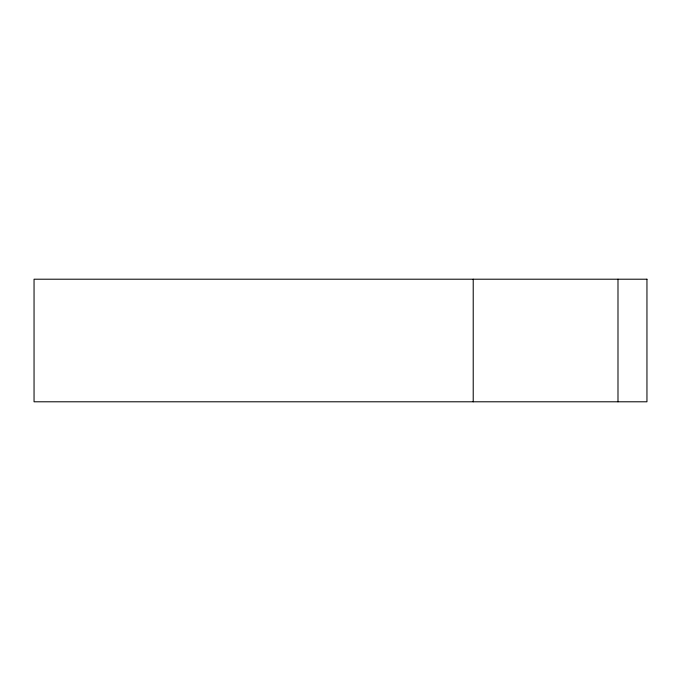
<?xml version="1.0" encoding="UTF-8"?>
<svg xmlns="http://www.w3.org/2000/svg" width="681" height="681" viewBox="0 0 681 681"><rect width="100%" height="100%" fill="white"/><g stroke="black" fill="none" stroke-linecap="round" stroke-linejoin="round"><path stroke-width="1.02" d="M617.99 279.21L617.99 401.79M473.218 279.21L473.218 401.79M646.95 279.21L34.05 279.21L34.05 401.79L646.95 401.79L646.95 279.21"/></g></svg>
